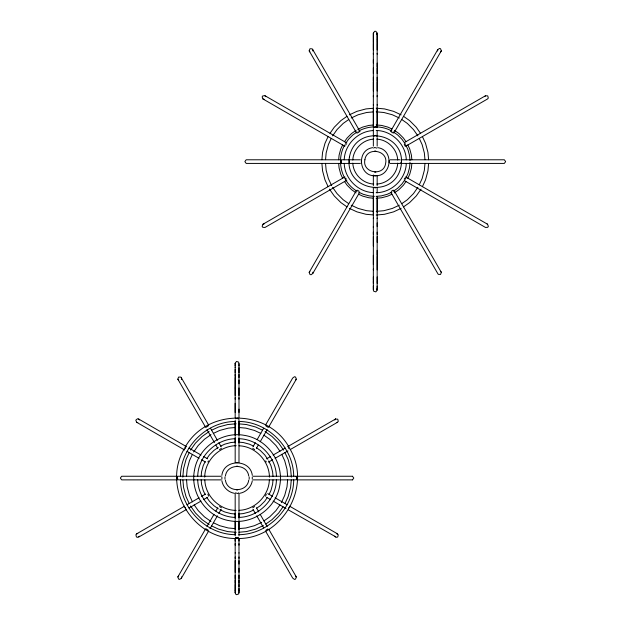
<?xml version="1.0" encoding="UTF-8"?>
<svg xmlns="http://www.w3.org/2000/svg" width="626" height="626" viewBox="0 0 626 626"><rect width="100%" height="100%" fill="white"/><g stroke="black" fill="none" stroke-linecap="round" stroke-linejoin="round"><path stroke-width="0.94" d="M235.173 592.392L235.54 594.004L236.495 594.7L238.623 594.004L238.991 592.392M235.173 591.609L235.173 590.365M235.173 590.185L235.173 584.457M235.173 583.299L235.173 579.887M235.173 578.573L235.173 575.184M235.173 572.336L235.173 560.646M235.173 558.392L235.173 552.781M235.173 545.176L235.173 538.415M235.173 535.77L235.173 533.062M235.173 529.635L235.173 520.981M235.173 462.559L235.173 438.083M235.173 436.643L235.173 442.864M235.173 424.718L235.173 435.406L235.173 420.359M235.173 424.084L235.173 421.361M235.173 412.471L235.173 403.347M235.173 399.169L235.173 384.38M235.173 383.793L235.173 374.442M235.173 372.83L235.173 367.36M235.173 365.936L235.173 363.659M235.54 364.387L235.173 363.236L236.495 361.429L238.623 362.118L238.991 363.737M238.991 591.609L238.991 590.365M238.991 590.185L238.991 588.456M238.991 586.789L238.991 584.457M238.991 583.299L238.991 579.887M238.991 578.573L238.991 575.184M238.991 572.336L238.991 568.205M238.991 564.081L238.991 560.646M238.991 558.392L238.991 552.781M238.991 545.176L238.991 538.415M238.991 529.635L238.991 520.981M238.991 517.131L238.991 493.562M238.991 462.559L238.991 438.99M238.991 436.643L238.991 442.864M238.991 435.148L238.991 424.718M238.991 424.084L238.991 421.361M238.991 412.471L238.991 409.146M238.991 399.169L238.991 387.924M238.991 383.793L238.991 380.005M238.991 377.556L238.991 374.442M238.991 372.83L238.991 367.673M238.991 365.936L238.991 363.659M373.346 289.588L373.346 286.098M373.346 283.343L373.346 276.935M373.346 269.9L373.346 232.191M373.346 227.598L373.346 218.075M373.346 214.139L373.346 195.523M373.346 194.616L373.346 187.409M373.346 185.625L373.346 174.975M373.346 146.132L373.346 137.571M373.346 128.58L373.346 136.351M373.346 125.74L373.346 104.628M373.346 96.717L373.346 77.233M373.346 73.563L373.346 59.744M373.346 54.133L373.346 43.327M373.346 42.67L373.346 33.115L374.669 31.3L375.843 31.3L377.165 33.115L377.165 39.563M377.165 289.588L377.165 286.098M377.165 283.343L377.165 276.935M377.165 269.9L377.165 256.402M377.165 255.338L377.165 250.322M377.165 242.301L377.165 232.191M377.165 226.487L377.165 218.075M377.165 212.363L377.165 198.395M377.165 185.625L377.165 175.483M377.165 146.132L377.165 137.571M377.165 125.74L377.165 104.628M377.165 96.717L377.165 77.233M377.165 73.563L377.165 63.093M377.165 54.133L377.165 43.327M377.165 42.67L377.165 33.115L376.797 34.234M205.633 427.315L177.847 379.184L178.574 377.063L180.82 377.102L181.509 378.088L208.669 425.14M265.494 530.989L292.671 578.064L294.463 579.41L295.589 579.066L296.301 576.922L268.969 529.58M356.585 132.955L309.181 50.847L309.948 48.742L312.194 48.828L312.851 49.806L360.005 131.483M312.804 50.988L312.851 49.806M393.926 190.249L441.33 272.349L440.563 274.454L438.317 274.368L437.66 273.39L390.96 192.503M290.284 449.546L337.524 422.268L338.29 421.368L337.75 419.193L335.489 419.044L287.545 446.729M180.452 476.276C180.695 447.285 206.298 421.674 235.298 421.439M182.808 477.122L183.575 468.647L186.032 459.461L189.216 452.598M186.525 476.308L187.158 469.289L189.459 460.697L192.417 454.304M197.722 476.355C198.082 456.534 215.555 439.069 235.376 438.709M201.157 476.276L201.564 471.816L203.192 465.713L205.078 461.652M204.725 477.129C204.827 460.501 219.515 445.806 236.143 445.704M269.352 479.931C268.867 495.855 254.868 509.846 238.952 510.339M273.006 479.852L272.6 484.313L270.972 490.408L269.086 494.477M276.434 479.774C276.082 499.587 258.608 517.06 238.788 517.42M287.639 479.821L287.005 486.84L284.705 495.424L281.371 502.623M291.27 479.946L290.589 487.474L288.132 496.668L284.947 503.523M321.905 159.747L322.57 152.329L324.996 143.284L328.126 136.531M293.711 479.852C293.469 508.844 267.865 534.455 238.866 534.69M325.551 159.685L326.154 152.971L328.415 144.528L331.248 138.409M338.666 159.779L339.081 155.232L340.74 149.027L342.665 144.88M344.222 159.802C344.691 144.496 358.15 131.037 373.456 130.568M352.806 160.037C353.26 149.152 362.806 139.606 373.691 139.152M397.706 163.159C397.252 174.051 387.705 183.59 376.821 184.044M406.29 163.402C405.82 179.059 391.79 192.605 376.156 192.714M410.014 162.463L409.553 167.635L407.972 173.519L405.429 179.02M411.838 163.417L411.431 167.964L409.764 174.177L407.847 178.316M424.96 163.519L424.358 170.233L422.096 178.676L419.256 184.787M428.607 163.456L427.941 170.867L425.516 179.92L422.386 186.673M341.522 160.475L341.522 162.721M177.581 476.942L177.369 478.061L178.136 479.876M265.494 496.207L266.293 494.18M177.252 476.942L177.252 479.187M296.912 479.187L296.912 476.942L296.153 476.253L279.916 476.253M221.847 475.384C223.873 458.795 250.29 458.795 252.317 475.384M225.43 476.018C226.972 463.326 247.184 463.326 248.733 476.018M248.733 480.111C247.184 492.795 226.972 492.795 225.43 480.111M252.317 480.745C251.245 487.012 246.034 492.224 239.766 493.296M221.886 476.942L221.886 479.187M224.969 479.187L224.969 476.942M249.195 476.942L249.195 479.187M252.278 479.187L252.278 476.942M361.358 160.475L361.358 162.721M235.54 591.766L235.173 592.885L235.173 586.789M389.153 162.721L389.153 160.475M377.165 280.534L377.165 290.088L375.843 291.896L373.714 291.207L373.346 290.088L373.346 280.534M352.469 479.876L353.815 478.061L352.469 476.253M349.3 160.475L349.3 162.721M184.349 448.717C161.398 487.036 192.503 539.745 237.082 538.493C281.661 539.745 312.765 487.036 289.815 448.717M344.723 144.966C335.779 160.553 341.593 182.244 357.125 191.274M359.551 192.503L312.851 273.39L311.083 274.775L309.948 274.454L309.181 272.349L356.585 190.249M390.507 131.483L437.66 49.806L439.429 48.421L440.563 48.742L441.33 50.847L393.926 132.955M208.669 530.989L181.493 578.064L179.701 579.41L178.574 579.066L177.862 576.922L205.633 528.813M206.995 526.458L213.998 514.337M215.876 511.074L217.762 507.811M252.967 446.831L255.314 442.762M257.2 439.507L263.695 428.247M265.526 425.085L292.671 378.065L294.463 376.719L295.589 377.063L296.301 379.207L268.554 427.261M181.47 576.882L181.493 578.064M295.636 380.146L296.317 379.184M210.015 528.665L217.433 515.808M218.85 513.367L221.197 509.29M256.402 448.318L258.288 445.055M260.166 441.792L267.169 429.663M207.863 461.941L208.474 460.932M185.147 448.693L185.75 447.684M288.414 508.445L289.016 507.436M345.669 145.107L346.28 144.097M404.232 179.099L404.842 178.089M440.681 51.825L441.33 50.847M309.181 272.349L309.831 271.371M177.847 576.945L178.535 575.959M329.98 133.322L334.261 127.234L340.888 120.607L346.976 116.319M332.617 135.873L337.046 129.574L343.228 123.392L348.745 119.511M344.48 141.734L347.109 138.002L351.655 133.455L356.131 130.302M345.583 143.471L348.572 139.23L352.884 134.919L357.125 131.929M184.748 447.848C206.189 408.207 267.975 408.207 289.415 447.848M190.554 450.11L195.445 443.153L202.175 436.432L209.131 431.533M193.669 451.988L198.231 445.501L204.522 439.217L211.001 434.647M206.862 458.553L209.444 454.891L213.912 450.423L218.31 447.332M404.928 179.725L401.939 183.974L397.627 188.285L393.378 191.274M406.031 181.47L403.402 185.202L398.856 189.748L394.38 192.902M417.894 187.323L413.465 193.622L407.283 199.804L401.767 203.685M421.071 189.122L416.251 195.969L409.623 202.589L403.535 206.877M267.302 497.568L264.72 501.238L260.252 505.698L256.59 508.281M279.986 504.861L275.933 510.628L269.642 516.912L263.882 520.973M283.069 506.786L278.719 512.968L271.989 519.697L265.807 524.048M296.028 479.876L296.794 478.061L296.028 476.253M344.887 176.931L262.959 224.233L262.137 226.322L262.771 227.316L265.009 227.449L346.859 180.194M484.751 96.662L485.502 95.747L487.74 95.888L488.303 98.055L487.552 98.963L405.625 146.265M184.647 506.137L136.64 533.853L135.897 534.745L136.413 536.928L137.501 537.374L139.434 536.185M206.275 427.214L208.153 426.001M267.889 528.915L266.011 530.128M221.393 448.388L219.515 449.593M252.763 507.733L254.649 506.536M357.352 133.033L359.254 131.851M393.159 190.171L391.258 191.345M373.714 136.069L375.843 135.373L376.797 136.069M373.714 148.127L374.669 147.431L376.797 148.127M238.623 492.842L237.669 493.531L235.54 492.842M373.714 127.571L375.843 126.945L376.797 127.571M404.443 142.548L485.502 95.747M186.994 504.783L199.091 497.795M201.541 496.379L205.618 494.031M266.59 458.827L270.667 456.471M273.108 455.063L285.206 448.075M137.783 533.571L136.64 533.853M138.651 537.092L186.556 509.439M188.958 508.046L201.056 501.066M203.497 499.65L207.574 497.302M268.546 462.098L272.623 459.742M275.072 458.334L287.96 450.892M235.54 418.567L237.669 418.019M349.339 114.863L356.937 111.342L365.991 108.916L373.401 108.251M351.194 118.001L358.182 114.761L366.625 112.5L373.339 111.897M357.712 129.394L362.681 127.086L368.894 125.427L373.44 125.012M358.62 131.069C368.8 125.45 381.711 125.45 391.892 131.069M391.892 192.135L387.181 194.318L381.289 195.899L376.116 196.361M391.97 194.193L387.83 196.11L381.617 197.777L376.163 198.27M399.318 205.203L392.33 208.435L383.887 210.704L376.218 211.392M401.172 208.341L393.574 211.862L384.52 214.288L376.179 215.039M211.619 430.195L218.482 427.018L227.668 424.553L236.143 423.794M213.325 433.403L219.718 430.438L228.302 428.137L235.329 427.503M220.665 446.064L224.734 444.178L230.83 442.543L235.298 442.144M253.499 510.065L249.43 511.951L243.334 513.586L238.866 513.985M261.637 522.358L254.446 525.691L245.861 527.992L238.835 528.618M263.405 525.535L255.682 529.111L246.495 531.576L238.968 532.249M235.54 418.81L236.495 418.411L238.623 418.81M238.623 537.319L237.669 537.718L235.54 537.319M372.799 147.65C356.194 149.731 358.549 176.595 375.256 175.773C391.962 176.595 394.31 149.731 377.713 147.65M262.959 224.233L264.102 223.936M336.358 422.566L337.524 422.268M374.669 151.062L375.843 151.062M341.053 159.786L246.182 159.786L244.86 161.602L246.182 163.417L350.036 163.417M341.702 159.786L350.036 159.786M350.662 159.786L360.365 159.786M390.147 159.786L399.85 159.786M401.094 159.786L408.801 159.786M409.459 159.786L504.329 159.786L505.651 161.602L504.329 163.417L401.094 163.417M350.662 163.417L360.365 163.417M390.147 163.417L400.257 163.417L401.571 161.602L401.211 160.475M374.669 172.142L375.843 172.142M374.669 175.765L375.843 175.765M374.669 187.823L375.843 187.823M236.495 462.591L237.669 462.591M236.495 466.221L237.669 466.221M177.26 476.253L121.671 476.253L120.349 478.061L121.694 479.876L177.314 479.876M178.003 476.253L194.663 476.253M195.069 476.253L221.017 476.253M253.147 476.253L279.094 476.253M296.849 476.253L352.493 476.253M178.911 479.876L194.663 479.876M195.069 479.876L221.017 479.876M253.147 479.876L279.094 479.876M279.916 479.876L295.253 479.876M296.849 479.876L352.493 479.876M236.495 489.908L237.669 489.908M237.669 538.11L235.54 537.562M376.179 108.165L384.52 108.916L393.574 111.342L401.172 114.863M376.218 111.811L383.887 112.5L392.33 114.761L399.318 118.001M376.163 124.934L381.617 125.427L387.83 127.086L391.97 129.003M376.156 130.482C391.79 130.599 405.82 144.144 406.29 159.802M376.821 139.152C387.705 139.606 397.252 149.152 397.706 160.037M373.691 184.044C362.806 183.59 353.26 174.051 352.806 163.159M373.456 192.636C358.15 192.159 344.691 178.707 344.222 163.402M374.395 196.361L369.223 195.899L363.33 194.318L358.62 192.135M373.44 198.184L368.894 197.777L362.681 196.11L358.534 194.193M373.339 211.306L366.625 210.704L358.182 208.435L351.194 205.203M373.401 214.953L365.991 214.288L356.937 211.862L349.339 208.341M238.866 421.439C267.865 421.674 293.469 447.285 293.711 476.276M238.968 423.872L246.495 424.553L255.682 427.018L262.544 430.195M238.835 427.503L245.861 428.137L254.446 430.438L260.839 433.403M238.788 438.709C258.608 439.069 276.082 456.534 276.434 476.355M238.866 442.144L243.334 442.543L249.43 444.178L253.499 446.064M238.952 445.79C255.236 446.275 269.321 460.869 269.438 477.129M236.143 510.417C219.89 510.3 205.297 496.222 204.812 479.931M235.298 513.985L230.83 513.586L224.734 511.951L219.851 509.689M235.376 517.42C215.555 517.06 198.082 499.587 197.722 479.774M235.329 528.618L228.302 527.992L219.718 525.691L213.325 522.726M236.143 532.335L227.668 531.576L218.474 529.111L211.619 525.934M235.298 534.69C206.298 534.455 180.695 508.844 180.452 479.852M138.675 419.044L137.501 418.747L135.787 420.195L136.656 422.284L184.647 449.992M136.64 422.268L137.806 422.566M336.381 533.571L338.29 534.753L337.75 536.928L336.663 537.374L288.32 509.846M346.859 143.002L265.009 95.747L262.771 95.888L262.137 96.881L262.959 98.963L344.887 146.265M262.959 98.963L264.102 99.26M234.398 493.296C228.13 492.224 222.919 487.012 221.847 480.745M266.011 426.001L267.889 427.214M208.153 530.128L206.275 528.915M391.258 131.851L393.159 133.033M359.254 191.345L357.352 190.171M254.649 449.593L252.763 448.388M219.515 506.536L221.393 507.733M405.625 176.931L487.552 224.233L488.374 226.322L487.74 227.316L485.502 227.449L404.443 180.648M487.122 223.983L487.552 224.233M186.618 446.729L138.651 419.029L139.434 419.944M188.958 448.075L201.056 455.063M203.497 456.471L207.574 458.827M267.732 493.562L272.623 496.379M275.072 497.795L287.17 504.783M289.58 506.168L337.524 533.853M334.73 536.185L335.513 537.092M186.994 451.346L199.091 458.334M201.541 459.742L205.618 462.098M266.59 497.302L270.667 499.65M273.108 501.066L285.988 508.5M403.535 116.319L409.623 120.607L416.251 127.234L420.531 133.322M401.767 119.511L407.283 123.392L413.465 129.574L417.894 135.873M394.38 130.302L398.856 133.455L403.402 138.002L406.031 141.734M393.378 131.929L397.627 134.919L401.939 139.23L405.429 144.183M356.131 192.902L351.655 189.748L347.109 185.202L344.48 181.47M348.745 203.685L343.228 199.804L337.046 193.622L332.617 187.323M346.976 206.877L340.888 202.589L334.261 195.969L329.44 189.122M265.033 431.533L271.989 436.432L278.719 443.153L283.609 450.11M263.882 435.156L269.642 439.217L275.933 445.501L279.986 451.268M256.59 447.848L260.252 450.423L264.72 454.891L267.811 459.288M218.31 508.797L213.912 505.698L209.444 501.238L206.862 497.568M211.001 521.474L204.514 516.912L198.231 510.628L194.177 504.861M209.131 524.596L202.175 519.697L195.445 512.968L190.554 506.011M265.009 95.747L265.76 96.662M177.847 379.184L178.52 380.146M296.317 576.945L295.636 575.983M309.181 50.847L309.831 51.825M440.673 271.371L441.33 272.349M404.232 144.097L405.069 146.108M345.669 178.089L346.28 179.099M288.414 447.684L289.016 448.693M185.147 507.436L185.75 508.445M265.69 460.932L266.293 461.941M207.863 494.18L208.669 496.207M210.469 428.247L217.433 440.321M218.85 442.762L221.197 446.831M256.402 507.811L258.757 511.888M260.166 514.337L267.169 526.458M206.995 429.663L214.468 442.605M215.876 445.055L217.762 448.318M252.967 509.29L255.314 513.367M256.73 515.808L263.695 527.882M422.386 136.531L425.516 143.284L427.941 152.329L428.607 159.747M419.256 138.409L422.096 144.528L424.358 152.971L424.96 159.685M407.847 144.88L409.764 149.027L411.431 155.232L411.838 159.779M405.789 144.966L407.972 149.677L409.553 155.569L410.014 160.741M342.665 178.316L340.74 174.177L339.081 167.964L338.666 163.417M331.655 185.664L328.415 178.676L326.154 170.233L325.551 163.519M328.126 186.673L324.996 179.92L322.57 170.867L321.905 163.456M284.947 452.598L288.132 459.461L290.589 468.647L291.356 477.122M281.739 454.304L284.705 460.697L287.005 469.289L287.639 476.308M268.71 460.838L270.972 465.713L272.6 471.816L273.006 476.276M205.078 494.477L203.192 490.408L201.564 484.313L201.157 479.852M192.417 501.825L189.459 495.424L187.158 486.84L186.525 479.821M189.209 503.523L186.032 496.668L183.575 487.474L182.894 479.946M376.797 288.962L377.165 290.088M340.513 161.602L340.841 162.721M437.66 49.806L437.707 50.988M312.804 272.208L312.851 273.39M377.165 39.853L377.165 49.963M377.165 53.296L377.165 66.802M377.165 67.866L377.165 80.895M377.165 81.818L377.165 91.005M377.165 95.606L377.165 105.129M377.165 109.057L377.165 127.673M377.165 130.396L377.165 136.351M377.165 187.409L377.165 192.808M377.165 196.439L377.165 218.568M377.165 222.911L377.165 234.351M377.165 236.605L377.165 279.877M373.346 33.115L373.346 39.563M373.346 39.853L373.346 49.963M373.346 53.296L373.346 63.093M373.346 67.866L373.346 80.895M373.346 81.818L373.346 91.005M373.346 95.606L373.346 105.129M373.346 109.057L373.346 127.673M373.346 197.503L373.346 218.568M373.346 226.487L373.346 234.351M373.346 236.605L373.346 245.971M373.346 255.338L373.346 264.524M373.346 269.063L373.346 279.877M238.991 364.512L238.991 395.483M238.991 397.729L238.991 417.761M238.991 419.451L238.991 435.406M238.991 513.265L238.991 519.486M238.991 520.793L238.991 535.77M238.991 538.36L238.991 541.028M238.991 543.658L238.991 553.079M238.991 556.96L238.991 592.885M235.173 363.236L235.173 363.737M235.173 364.512L235.173 367.673M235.173 369.34L235.173 376.234M235.173 377.556L235.173 387.924M235.173 388.089L235.173 395.483M235.173 397.729L235.173 417.761M235.173 493.562L235.173 519.486M235.173 513.265L235.173 518.046M235.173 520.793L235.173 534.768M235.173 538.36L235.173 541.028M235.173 543.658L235.173 553.079M235.173 556.96L235.173 563.486M235.173 564.081L235.173 586.233M181.493 378.065L181.477 379.246L181.509 378.088M194.42 470.556C189.991 493.296 206.69 517.123 229.578 520.73C252.309 525.151 276.144 508.453 279.744 485.573C284.165 462.833 267.466 438.998 244.586 435.399C221.854 430.978 198.019 447.676 194.42 470.556M349.433 157.056C343.651 190.891 394.959 199.921 401.078 166.14C406.861 132.313 355.552 123.283 349.433 157.056M364.888 159.779C361.961 173.026 383.863 176.876 385.624 163.417C388.55 150.17 366.648 146.327 364.888 159.779M335.489 419.044L334.73 419.944L335.513 419.029"/></g></svg>
